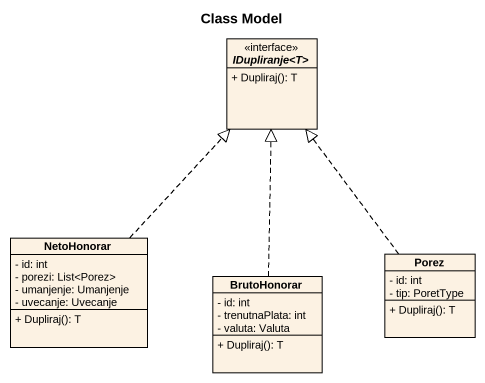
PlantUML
@startuml
title Class Model
hide circle
hide empty members
skinparam classAttributeIconSize 0
interface "IDupliranje<T>" as IDupliranje_T {
  + Dupliraj(): T
}
class NetoHonorar {
  - id: int
  - porezi: List<Porez>
  - umanjenje: Umanjenje
  - uvecanje: Uvecanje
  + Dupliraj(): T
}
class Porez {
  - id: int
  - tip: PoretType
  + Dupliraj(): T
}
class BrutoHonorar {
  - id: int
  - trenutnaPlata: int
  - valuta: Valuta
  + Dupliraj(): T
}
NetoHonorar .up.|> IDupliranje_T
Porez .up.|> IDupliranje_T
BrutoHonorar .up.|> IDupliranje_T
@enduml
